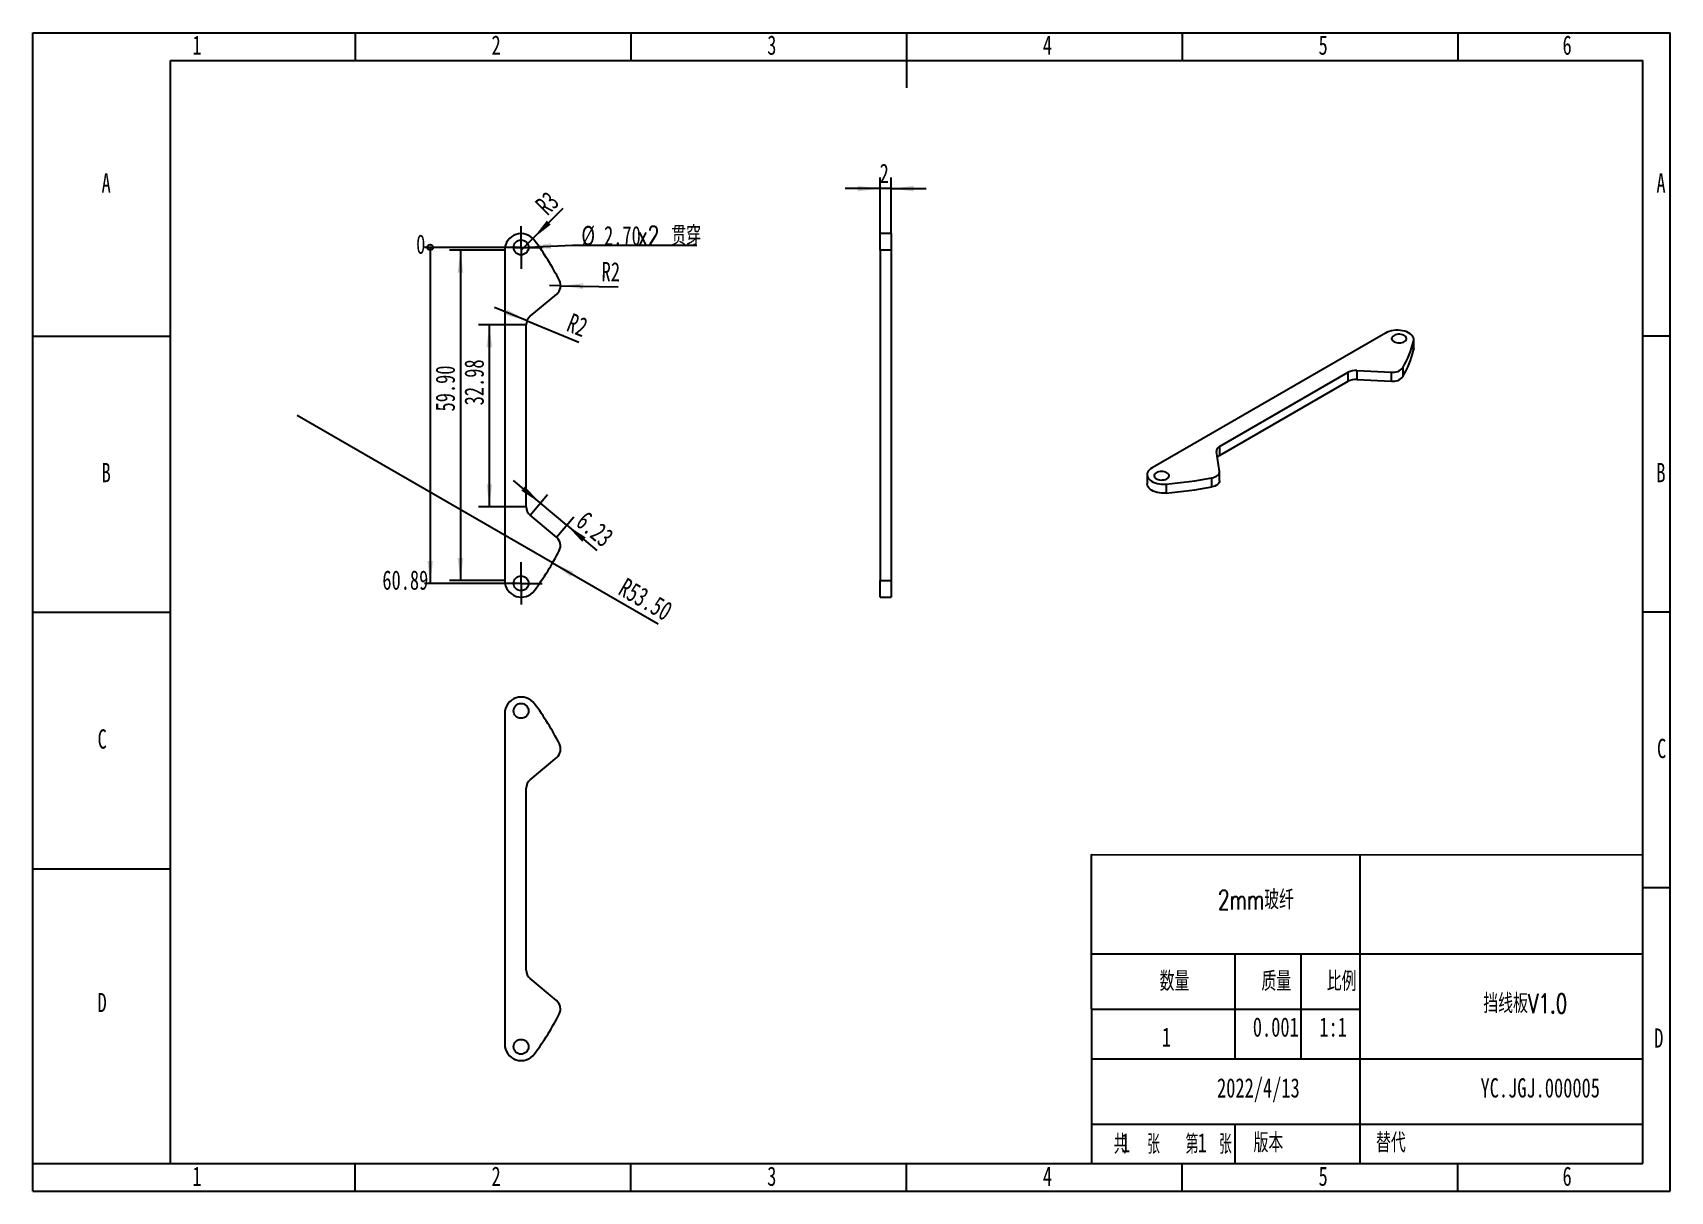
# Model space of a CAD drawing. Header units: millimetres. Extents: x 0 to 297, y 0 to 210.
import ezdxf

# ---------------------------------------------------------------- set-up
doc = ezdxf.new("R2010")
doc.units = ezdxf.units.MM
doc.layers.add('图框', color=7, linetype='Continuous')
doc.styles.add('SLDTEXTSTYLE0', font='TXT', dxfattribs={"width": 0.7, "bigfont": 'bigfont'})
doc.styles.add('SLDTEXTSTYLE1', font='TXT', dxfattribs={"width": 0.6, "bigfont": 'bigfont'})
doc.styles.add('SLDTEXTSTYLE2', font='TXT', dxfattribs={"width": 0.7})
doc.dimstyles.new('SLDDIMSTYLE0', dxfattribs={"dimtxt": 3.5, "dimasz": 0.338667, "dimexe": 0, "dimexo": 0.0625, "dimgap": 0.875, "dimtad": 0, "dimtih": 1, "dimtoh": 1, "dimdec": 0, "dimrnd": 1e-09, "dimdsep": 46, "dimtxsty": 'SLDTEXTSTYLE2', "dimblk1": 'ORIGIN', "dimblk2": 'ORIGIN', "dimsah": 1, "dimcen": 0.09, "dimadec": 0, "dimazin": 2, "dimtfac": 1, "dimtdec": 0, "dimtofl": 0, "dimtmove": 0, "dimatfit": 3, "dimldrblk": 'ORIGIN', "dimfxl": 0, "dimfrac": 2, "dimtolj": 1, "dimtzin": 12, "dimarcsym": 0})
doc.dimstyles.new('SLDDIMSTYLE1', dxfattribs={"dimtxt": 3.5, "dimasz": 4.08, "dimexe": 0, "dimexo": 0.0625, "dimgap": 0.875, "dimtad": 0, "dimtih": 1, "dimtoh": 1, "dimrnd": 1e-09, "dimzin": 12, "dimdsep": 46, "dimtxsty": 'SLDTEXTSTYLE2', "dimsah": 1, "dimcen": 0.09, "dimadec": 0, "dimazin": 3, "dimtfac": 1, "dimtofl": 0, "dimtmove": 0, "dimatfit": 3, "dimfxl": 0, "dimfrac": 2, "dimtolj": 1, "dimtzin": 12, "dimarcsym": 0})
doc.dimstyles.new('SLDDIMSTYLE2', dxfattribs={"dimtxt": 3.5, "dimasz": 4.08, "dimexe": 0, "dimexo": 0.0625, "dimgap": 0.875, "dimtad": 0, "dimtih": 1, "dimtoh": 1, "dimrnd": 1e-09, "dimzin": 4, "dimdsep": 46, "dimtxsty": 'SLDTEXTSTYLE2', "dimblk1": 'NONE', "dimsah": 1, "dimcen": 0, "dimadec": 0, "dimazin": 1, "dimtfac": 1, "dimtmove": 0, "dimatfit": 3, "dimldrblk": 'NONE', "dimfxl": 0, "dimfrac": 2, "dimtolj": 1, "dimtzin": 12, "dimarcsym": 0})
doc.dimstyles.new('SLDDIMSTYLE3', dxfattribs={"dimtxt": 3.5, "dimasz": 4.08, "dimexe": 0, "dimexo": 0.0625, "dimgap": 0.875, "dimtad": 2, "dimrnd": 1e-09, "dimzin": 12, "dimdsep": 46, "dimtxsty": 'SLDTEXTSTYLE2', "dimsah": 1, "dimcen": 0, "dimadec": 0, "dimazin": 3, "dimtfac": 1, "dimtofl": 0, "dimtmove": 0, "dimatfit": 3, "dimfxl": 0, "dimfrac": 2, "dimtolj": 1, "dimtzin": 12, "dimarcsym": 0})
doc.dimstyles.new('SLDDIMSTYLE4', dxfattribs={"dimtxt": 3.5, "dimasz": 4.08, "dimexe": 0, "dimexo": 0.0625, "dimgap": 0.875, "dimtad": 2, "dimrnd": 1e-09, "dimzin": 12, "dimdsep": 46, "dimtxsty": 'SLDTEXTSTYLE2', "dimsah": 1, "dimcen": 0, "dimadec": 0, "dimazin": 3, "dimtfac": 1, "dimtofl": 0, "dimtmove": 1, "dimatfit": 3, "dimfxl": 0, "dimfrac": 2, "dimtolj": 1, "dimtzin": 12, "dimarcsym": 0})
doc.dimstyles.new('SLDDIMSTYLE5', dxfattribs={"dimtxt": 3.5, "dimasz": 4.08, "dimexe": 0, "dimexo": 0.0625, "dimgap": 0.875, "dimtad": 2, "dimrnd": 1e-09, "dimzin": 4, "dimdsep": 46, "dimtxsty": 'SLDTEXTSTYLE2', "dimsah": 1, "dimcen": 0.09, "dimadec": 0, "dimazin": 1, "dimtfac": 1, "dimtofl": 0, "dimtmove": 0, "dimatfit": 3, "dimfxl": 0, "dimfrac": 2, "dimtolj": 1, "dimtzin": 12, "dimarcsym": 0})
doc.dimstyles.new('SLDDIMSTYLE6', dxfattribs={"dimtxt": 3.5, "dimasz": 4.08, "dimexe": 0, "dimexo": 0.0625, "dimgap": 0.875, "dimtad": 2, "dimrnd": 1e-09, "dimzin": 12, "dimdsep": 46, "dimtxsty": 'SLDTEXTSTYLE2', "dimsah": 1, "dimcen": 0.09, "dimadec": 0, "dimazin": 3, "dimtfac": 1, "dimtofl": 0, "dimtmove": 0, "dimatfit": 3, "dimfxl": 0, "dimfrac": 2, "dimtolj": 1, "dimtzin": 12, "dimarcsym": 0})
doc.dimstyles.new('SLDDIMSTYLE7', dxfattribs={"dimtxt": 3.5, "dimasz": 4.08, "dimexe": 0, "dimexo": 0.0625, "dimgap": 0.875, "dimtad": 2, "dimrnd": 1e-09, "dimzin": 12, "dimdsep": 46, "dimtxsty": 'SLDTEXTSTYLE2', "dimsah": 1, "dimcen": 0.09, "dimadec": 0, "dimazin": 3, "dimtfac": 1, "dimtmove": 0, "dimatfit": 0, "dimfxl": 0, "dimfrac": 2, "dimtolj": 1, "dimtzin": 12, "dimarcsym": 0})
doc.dimstyles.new('SLDDIMSTYLE8', dxfattribs={"dimtxt": 3.5, "dimasz": 4.08, "dimexe": 0, "dimexo": 0.0625, "dimgap": 0.875, "dimtad": 2, "dimrnd": 1e-09, "dimzin": 4, "dimdsep": 46, "dimtxsty": 'SLDTEXTSTYLE2', "dimsah": 1, "dimcen": 0, "dimadec": 0, "dimazin": 1, "dimtfac": 1, "dimtofl": 0, "dimtmove": 0, "dimatfit": 3, "dimfxl": 0, "dimfrac": 2, "dimtolj": 1, "dimtzin": 12, "dimarcsym": 0})

# ---------------------------------------------------------------- blocks, each defined once
blk = doc.blocks.new('_Origin')
at = {"color": 0, "linetype": 'ByBlock', "lineweight": -2}
blk.add_line((0, 0), (-1, 0), dxfattribs=at)
blk.add_circle((0, 0), 0.5, dxfattribs=at)
blk = doc.blocks.new('_D')
at = {"layer": '图框'}
blk.add_line((84.72, 171.09), (71.07, 171.09), dxfattribs=at)
at = {"layer": '图框', "xscale": 1.016, "yscale": 1.016}
blk.add_blockref('_Origin', (72.09, 171.09), dxfattribs=at)
at = {"layer": '图框', "insert": (69.54, 173.43), "char_height": 3.5, "attachment_point": 1, "style": 'SLDTEXTSTYLE2'}
blk.add_mtext('0', dxfattribs=at)
blk = doc.blocks.new('_D_1')
at = {"layer": '图框'}
for p, q in [((72.09, 171.09), (72.09, 110.19)), ((84.72, 110.19), (71.07, 110.19))]:
    blk.add_line(p, q, dxfattribs=at)
blk.add_solid([(72.09, 110.19), (72.6, 114.27), (71.58, 114.27)], dxfattribs=at)
at = {"layer": '图框', "insert": (63.41, 112.54), "char_height": 3.5, "attachment_point": 1, "style": 'SLDTEXTSTYLE2'}
blk.add_mtext('60.89', dxfattribs=at)
blk = doc.blocks.new('_D_2')
at = {"layer": '图框'}
for p, q in [((87.22, 171.03), (89.92, 171.15)), ((89.92, 171.15), (97.91, 171.5)), ((97.91, 171.5), (120.47, 171.5))]:
    blk.add_line(p, q, dxfattribs=at)
blk.add_solid([(89.92, 171.15), (94.02, 170.82), (93.98, 171.83)], dxfattribs=at)
at = {"layer": '图框', "char_height": 3.5, "attachment_point": 1}
for s, insert, style in [('x2 贯穿', (109.75, 174.97), 'SLDTEXTSTYLE0'), ('%%c', (99.5, 174.98), 'SLDTEXTSTYLE2'), ('2.70', (103.62, 174.97), 'SLDTEXTSTYLE2')]:
    blk.add_mtext(s, dxfattribs=dict(at, insert=insert, style=style))
blk = doc.blocks.new('_None')
blk = doc.blocks.new('_D_3')
at = {"layer": '图框'}
for q in [(96.19, 178.18), (88.6, 170.59)]:
    blk.add_line((90.72, 172.71), q, dxfattribs=at)
blk.add_solid([(90.72, 172.71), (93.97, 175.24), (93.25, 175.96)], dxfattribs=at)
at = {"layer": '图框', "insert": (90.87, 179.16), "char_height": 3.5, "attachment_point": 1, "rotation": 45, "style": 'SLDTEXTSTYLE2'}
blk.add_mtext('R3', dxfattribs=at)
blk = doc.blocks.new('_D_4')
at = {"layer": '图框'}
for q in [(93.75, 164.18), (106.19, 163.94)]:
    blk.add_line((95.75, 164.14), q, dxfattribs=at)
blk.add_solid([(95.75, 164.14), (99.82, 163.55), (99.84, 164.57)], dxfattribs=at)
at = {"layer": '图框', "insert": (103.21, 168.47), "char_height": 3.5, "attachment_point": 1, "rotation": 358.8917, "style": 'SLDTEXTSTYLE2'}
blk.add_mtext('R2', dxfattribs=at)
blk = doc.blocks.new('_D_5')
at = {"layer": '图框'}
for q in [(83.77, 160.22), (99.06, 153.94)]:
    blk.add_line((89.65, 157.81), q, dxfattribs=at)
blk.add_solid([(89.65, 157.81), (86.07, 159.83), (85.68, 158.89)], dxfattribs=at)
at = {"layer": '图框', "insert": (97.89, 159.27), "char_height": 3.5, "attachment_point": 1, "rotation": 338.2187, "style": 'SLDTEXTSTYLE2'}
blk.add_mtext('R2', dxfattribs=at)
blk = doc.blocks.new('_D_6')
at = {"layer": '图框'}
for p, q in [((85.6, 170.59), (75.57, 170.59)), ((77.57, 170.59), (77.57, 110.69)), ((85.6, 110.69), (75.57, 110.69))]:
    blk.add_line(p, q, dxfattribs=at)
for points in [[(77.57, 170.59), (77.06, 166.51), (78.08, 166.51)], [(77.57, 110.69), (78.08, 114.77), (77.06, 114.77)]]:
    blk.add_solid(points, dxfattribs=at)
at = {"layer": '图框', "insert": (73.06, 141.35), "char_height": 3.5, "attachment_point": 1, "rotation": 90, "style": 'SLDTEXTSTYLE2'}
blk.add_mtext('59.90', dxfattribs=at)
blk = doc.blocks.new('_D_7')
at = {"layer": '图框'}
for p, q in [((89.51, 157.07), (80.82, 157.07)), ((82.82, 124.09), (82.82, 157.07)), ((89.51, 124.09), (80.82, 124.09))]:
    blk.add_line(p, q, dxfattribs=at)
for points in [[(82.82, 157.07), (82.31, 152.99), (83.32, 152.99)], [(82.82, 124.09), (83.32, 128.17), (82.31, 128.17)]]:
    blk.add_solid(points, dxfattribs=at)
at = {"layer": '图框', "insert": (78.3, 142.46), "char_height": 3.5, "attachment_point": 1, "rotation": 90, "style": 'SLDTEXTSTYLE2'}
blk.add_mtext('32.98', dxfattribs=at)
blk = doc.blocks.new('_D_8')
at = {"layer": '图框'}
for p, q in [((92.06, 124.76), (87.2, 128.84)), ((90.22, 122.56), (93.35, 126.29)), ((96.84, 120.75), (92.06, 124.76)), ((94.99, 118.55), (98.12, 122.28)), ((96.84, 120.75), (102.34, 116.13))]:
    blk.add_line(p, q, dxfattribs=at)
for points in [[(92.06, 124.76), (89.26, 127.77), (88.61, 126.99)], [(96.84, 120.75), (99.64, 117.74), (100.29, 118.52)]]:
    blk.add_solid(points, dxfattribs=at)
at = {"layer": '图框', "insert": (100.55, 123.53), "char_height": 3.5, "attachment_point": 1, "rotation": 320, "style": 'SLDTEXTSTYLE2'}
blk.add_mtext('6.23', dxfattribs=at)
blk = doc.blocks.new('_D_9')
at = {"layer": '图框'}
for q in [(47.95, 140.64), (113.43, 102.83)]:
    blk.add_line((94.28, 113.89), q, dxfattribs=at)
blk.add_solid([(94.28, 113.89), (97.56, 111.41), (98.06, 112.29)], dxfattribs=at)
at = {"layer": '图框', "insert": (107.71, 111.34), "char_height": 3.5, "attachment_point": 1, "rotation": 330, "style": 'SLDTEXTSTYLE2'}
blk.add_mtext('R53.50', dxfattribs=at)
blk = doc.blocks.new('SW_CENTERMARKSYMBOL_0')
at = {"layer": '图框', "color": 0}
for p, q in [((0, 2.5), (0, 3.85)), ((-2.5, 0), (-3.85, 0)), ((0, 0), (-2.5, 0)), ((0, 0), (0, 2.5)), ((0, 0), (0, -2.5)), ((0, 0), (2.5, 0)), ((2.5, 0), (3.85, 0)), ((0, -2.5), (0, -3.85))]:
    blk.add_line(p, q, dxfattribs=at)
blk = doc.blocks.new('SW_CENTERMARKSYMBOL_1')
at = {"layer": '图框', "color": 0}
for p, q in [((0, 2.5), (0, 3.85)), ((-2.5, 0), (-3.85, 0)), ((0, 0), (-2.5, 0)), ((0, 0), (0, 2.5)), ((0, 0), (0, -2.5)), ((0, 0), (2.5, 0)), ((2.5, 0), (3.85, 0)), ((0, -2.5), (0, -3.85))]:
    blk.add_line(p, q, dxfattribs=at)
blk = doc.blocks.new('_D_10')
at = {"layer": '图框'}
for p, q in [((153.68, 181.75), (147.33, 181.75)), ((153.68, 173.59), (153.68, 183.75)), ((155.68, 181.75), (153.68, 181.75)), ((155.68, 173.59), (155.68, 183.75)), ((155.68, 181.75), (162.03, 181.75))]:
    blk.add_line(p, q, dxfattribs=at)
for points in [[(153.68, 181.75), (149.6, 182.26), (149.6, 181.24)], [(155.68, 181.75), (159.76, 181.24), (159.76, 182.26)]]:
    blk.add_solid(points, dxfattribs=at)
at = {"layer": '图框', "insert": (153.6, 186.26), "char_height": 3.5, "attachment_point": 1, "style": 'SLDTEXTSTYLE2'}
blk.add_mtext('2', dxfattribs=at)

msp = doc.modelspace()

# ---------------------------------------------------------------- linework, layer by layer
at = {"color": 7, "linetype": 'Continuous', "lineweight": 25}
for p, q in [((155.682, 173.591), (153.682, 173.591)), ((153.682, 170.591), (153.682, 173.591)), ((155.682, 173.591), (155.682, 170.591)), ((85.603, 170.591), (85.603, 110.688)), ((155.682, 170.591), (153.682, 170.591)), ((153.682, 170.591), (153.682, 110.688)), ((155.682, 170.591), (155.682, 110.688)), ((90.22, 158.602), (95.037, 162.644)), ((89.505, 124.092), (89.505, 157.07)), ((245.37, 155.572), (203.012, 131.119)), ((250.458, 152.455), (250.458, 154.088)), ((250.492, 152.714), (250.492, 154.347)), ((240.157, 148.793), (246.422, 148.477)), ((240.157, 148.793), (240.157, 147.16)), ((248.5, 149.274), (248.5, 147.641)), ((215.25, 134.998), (238.569, 148.459)), ((215.25, 133.365), (238.569, 146.826)), ((238.569, 146.826), (238.569, 148.459)), ((240.157, 147.16), (246.422, 146.844)), ((246.422, 146.844), (246.422, 148.477)), ((215.216, 130.496), (214.672, 134.081)), ((215.25, 134.998), (215.25, 133.365)), ((202.134, 129.894), (202.134, 128.261)), ((205.583, 128.182), (205.583, 126.549)), ((213.831, 127.662), (213.831, 129.295)), ((215.223, 128.762), (215.223, 130.395)), ((94.995, 118.554), (90.22, 122.56)), ((153.682, 107.688), (153.682, 110.688)), ((153.682, 110.688), (155.682, 110.688)), ((155.682, 110.688), (155.682, 107.688)), ((153.682, 107.688), (155.682, 107.688)), ((85.603, 86.584), (85.603, 26.681)), ((90.22, 74.595), (95.037, 78.637)), ((89.505, 40.085), (89.505, 73.063)), ((94.995, 34.546), (90.22, 38.553))]:
    msp.add_line(p, q, dxfattribs=at)
at = {"color": 7, "linetype": 'Continuous', "lineweight": 25, "flags": 128}
for points in [[(250.458, 154.088), (250.491, 154.328), (250.467, 154.568), (250.385, 154.805), (250.247, 155.032), (250.056, 155.246), (249.815, 155.443), (249.529, 155.619), (249.203, 155.769), (248.845, 155.893), (248.46, 155.986), (248.056, 156.048), (247.642, 156.077), (247.225, 156.072), (246.812, 156.034), (246.413, 155.963), (246.035, 155.861), (245.685, 155.73), (245.37, 155.572)], [(246.867, 154.01), (247.078, 153.91), (247.321, 153.837), (247.583, 153.794), (247.856, 153.782), (248.127, 153.802), (248.385, 153.853), (248.62, 153.933), (248.823, 154.039), (248.985, 154.166), (249.099, 154.309), (249.161, 154.463), (249.167, 154.62), (249.119, 154.776), (249.018, 154.922), (248.868, 155.054), (248.674, 155.165), (248.446, 155.252), (248.193, 155.31), (247.924, 155.338), (247.651, 155.334), (247.385, 155.299), (247.137, 155.233), (246.916, 155.139), (246.733, 155.022), (246.595, 154.887), (246.506, 154.737), (246.472, 154.581), (246.493, 154.424), (246.568, 154.272), (246.694, 154.132), (246.867, 154.01)], [(250.492, 152.714), (250.491, 152.695), (250.458, 152.455)], [(203.012, 131.119), (202.739, 130.937), (202.511, 130.735), (202.334, 130.517), (202.212, 130.287), (202.146, 130.049), (202.138, 129.808), (202.187, 129.568), (202.294, 129.335), (202.456, 129.113), (202.67, 128.906), (202.931, 128.719), (203.236, 128.553), (203.576, 128.414), (203.947, 128.304), (204.341, 128.224), (204.751, 128.177), (205.167, 128.163), (205.583, 128.182)], [(205.583, 126.549), (205.167, 126.53), (204.751, 126.544), (204.341, 126.591), (203.947, 126.671), (203.576, 126.781), (203.236, 126.92), (202.931, 127.085), (202.67, 127.273), (202.456, 127.48), (202.294, 127.702), (202.187, 127.935), (202.138, 128.175), (202.134, 128.261)], [(205.718, 130.255), (205.506, 130.355), (205.264, 130.428), (205.001, 130.471), (204.729, 130.483), (204.458, 130.463), (204.199, 130.412), (203.964, 130.332), (203.761, 130.227), (203.6, 130.1), (203.486, 129.956), (203.424, 129.803), (203.417, 129.645), (203.465, 129.49), (203.567, 129.343), (203.717, 129.212), (203.91, 129.1), (204.138, 129.013), (204.392, 128.955), (204.661, 128.927), (204.934, 128.931), (205.2, 128.967), (205.448, 129.033), (205.668, 129.126), (205.851, 129.243), (205.99, 129.379), (206.078, 129.528), (206.113, 129.684), (206.092, 129.842), (206.017, 129.993), (205.89, 130.133), (205.718, 130.255)], [(213.831, 129.295), (214.142, 129.37), (214.428, 129.474), (214.678, 129.603), (214.888, 129.756), (215.05, 129.926), (215.161, 130.11), (215.217, 130.302), (215.216, 130.496)], [(215.223, 128.762), (215.217, 128.668), (215.161, 128.477), (215.05, 128.293), (214.888, 128.123), (214.678, 127.97), (214.428, 127.84), (214.142, 127.737), (213.831, 127.662)]]:
    msp.add_lwpolyline(points, dxfattribs=at)
at = {"color": 7, "linetype": 'Continuous', "lineweight": 25}
for centre in [(88.574, 171.086), (88.574, 110.193), (88.574, 87.079), (88.574, 26.185)]:
    msp.add_circle(centre, 1.35, dxfattribs=at)
for centre, radius, start, end in [((88.603, 170.591), 3, 36.38084, 180), ((47.949, 140.639), 53.496, 27.19737, 36.38084), ((93.751, 164.176), 2, 310, 27.19737), ((91.505, 157.07), 2, 130, 180), ((230.412, 159.434), 20.746, 330.67673, 345.06599), ((230.412, 157.801), 20.746, 330.67673, 345.06599), ((239.948, 145.841), 2.959, 85.9492, 117.78304), ((246.747, 150.738), 2.284, 261.8191, 320.14753), ((239.948, 144.208), 2.959, 85.9492, 117.78304), ((246.747, 149.104), 2.284, 261.8191, 320.14753), ((215.624, 134.121), 0.953, 113.10663, 182.43189), ((215.909, 132.163), 1.371, 118.69554, 141.62585), ((197.976, 215.651), 87.799, 274.97046, 280.40368), ((197.976, 214.018), 87.799, 274.97046, 280.40368), ((91.505, 124.092), 2, 180, 230), ((47.949, 140.639), 53.496, 323.61916, 332.70067), ((93.709, 117.021), 2, 332.70067, 50), ((88.603, 110.688), 3, 180, 323.61916), ((88.603, 86.584), 3, 36.38084, 180), ((47.949, 56.632), 53.496, 27.19737, 36.38084), ((93.751, 80.169), 2, 310, 27.19737), ((91.505, 73.063), 2, 130, 180), ((91.505, 40.085), 2, 180, 230), ((93.709, 33.014), 2, 332.70067, 50), ((47.949, 56.632), 53.496, 323.61916, 332.70067), ((88.603, 26.681), 3, 180, 323.61916)]:
    msp.add_arc(centre, radius, start, end, dxfattribs=at)
at = {"layer": '图框'}
for p, q in [((0, 0), (0, 210)), ((0, 210), (297, 210)), ((58.5, 210), (58.5, 205)), ((108.5, 210), (108.5, 205)), ((208.5, 210), (208.5, 205)), ((258.5, 210), (258.5, 205)), ((297, 0), (297, 210)), ((0, 155), (25, 155)), ((297, 155), (292, 155)), ((0, 58.43), (25, 58.43)), ((297, 55), (292, 55)), ((0, 5), (25, 5)), ((58.5, 0), (58.5, 5)), ((108.5, 0), (108.5, 5)), ((208.5, 0), (208.5, 5)), ((258.5, 0), (258.5, 5)), ((0, 0), (297, 0))]:
    msp.add_line(p, q, dxfattribs=at)
at = {"layer": '图框', "lineweight": 25}
for p, q in [((158.5, 210), (158.5, 200)), ((0, 105), (25, 105)), ((297, 105), (292, 105)), ((191.968, 61.052), (192.005, 5)), ((191.968, 61.052), (292, 61)), ((240.692, 61), (240.692, 5)), ((191.98, 43.052), (291.98, 43.052)), ((218, 43.069), (218, 24.069)), ((230, 43), (230, 24)), ((192.015, 33), (192, 33)), ((192.015, 33), (240.692, 33)), ((192, 24), (292, 24)), ((192, 12.166), (292, 12.166)), ((218, 12.166), (218, 5)), ((25, 5), (292, 5)), ((158.5, 0), (158.5, 5))]:
    msp.add_line(p, q, dxfattribs=at)
at = {"layer": '图框', "linetype": 'Continuous', "lineweight": 25}
for p, q in [((25, 5), (25, 205)), ((25, 205), (292, 205)), ((292, 5), (292, 205))]:
    msp.add_line(p, q, dxfattribs=at)

# ---------------------------------------------------------------- block references
at = {"layer": '图框'}
for name, p in [('SW_CENTERMARKSYMBOL_1', (88.574, 171.086)), ('SW_CENTERMARKSYMBOL_0', (88.574, 110.193))]:
    msp.add_blockref(name, p, dxfattribs=at)

# ---------------------------------------------------------------- texts
at = {"layer": '图框', "char_height": 3.5}
for s, insert, attachment_point, style in [('1', (29.794, 209.516), 2, 'SLDTEXTSTYLE2'), ('2', (84.044, 209.516), 2, 'SLDTEXTSTYLE2'), ('3', (134.044, 209.516), 2, 'SLDTEXTSTYLE2'), ('4', (184.044, 209.516), 2, 'SLDTEXTSTYLE2'), ('5', (234.044, 209.516), 2, 'SLDTEXTSTYLE2'), ('6', (278.297, 209.516), 2, 'SLDTEXTSTYLE2'), ('A', (13.32, 184.516), 2, 'SLDTEXTSTYLE2'), ('A', (295.32, 184.516), 2, 'SLDTEXTSTYLE2'), ('B', (13.32, 132.016), 2, 'SLDTEXTSTYLE2'), ('B', (295.32, 132.016), 2, 'SLDTEXTSTYLE2'), ('C', (12.591, 83.735), 2, 'SLDTEXTSTYLE2'), ('C', (295.427, 82.016), 2, 'SLDTEXTSTYLE2'), ('2mm玻纤', (221.857, 54.577), 2, 'SLDTEXTSTYLE0'), ('数量', (207.085, 39.805), 2, 'SLDTEXTSTYLE0'), ('质量', (225.553, 39.805), 2, 'SLDTEXTSTYLE0'), ('比例', (237.401, 39.805), 2, 'SLDTEXTSTYLE0'), ('D', (12.591, 35.96), 2, 'SLDTEXTSTYLE2'), ('挡线板V1.0', (270.711, 35.791), 2, 'SLDTEXTSTYLE0'), ('0.001', (225.455, 31.521), 2, 'SLDTEXTSTYLE2'), ('1:1', (235.858, 31.521), 2, 'SLDTEXTSTYLE2'), ('1', (204.781, 29.677), 1, 'SLDTEXTSTYLE2'), ('D', (294.93, 29.516), 2, 'SLDTEXTSTYLE2'), ('2022/4/13', (222.299, 20.49), 2, 'SLDTEXTSTYLE2'), ('YC.JGJ.000005', (273.418, 20.49), 2, 'SLDTEXTSTYLE2'), ('共  张', (200.263, 10.262), 2, 'SLDTEXTSTYLE1'), ('1', (197.393, 10.531), 1, 'SLDTEXTSTYLE2'), ('第  张', (213.29, 10.262), 2, 'SLDTEXTSTYLE1'), ('1', (211.295, 10.531), 1, 'SLDTEXTSTYLE2'), ('版本', (224.12, 10.531), 2, 'SLDTEXTSTYLE0'), ('替代', (243.641, 10.531), 1, 'SLDTEXTSTYLE0'), ('1', (29.794, 4.474), 2, 'SLDTEXTSTYLE2'), ('2', (84.044, 4.474), 2, 'SLDTEXTSTYLE2'), ('3', (134.044, 4.474), 2, 'SLDTEXTSTYLE2'), ('4', (184.044, 4.474), 2, 'SLDTEXTSTYLE2'), ('5', (234.044, 4.474), 2, 'SLDTEXTSTYLE2'), ('6', (278.297, 4.474), 2, 'SLDTEXTSTYLE2')]:
    msp.add_mtext(s, dxfattribs=dict(at, insert=insert, attachment_point=attachment_point, style=style))

# ---------------------------------------------------------------- dimensions: what is measured, and where the dimension line sits
at = {"layer": '图框'}
dim = msp.add_linear_dim(base=(153.682, 181.749), p1=(155.682, 173.591), p2=(153.682, 173.591), dimstyle='SLDDIMSTYLE7', dxfattribs=at)
dim.commit()
dim.dimension.update_dxf_attribs({"geometry": '_D_10', "text_midpoint": (154.364, 181.749), "dimtype": 160})
for center, mpoint, dimstyle, picture, middle in [((88.603, 170.591), (90.724, 172.712), 'SLDDIMSTYLE3', '_D_3', (95.275, 177.263)), ((93.751, 164.176), (95.751, 164.137), 'SLDDIMSTYLE3', '_D_4', (104.864, 163.961)), ((91.505, 157.07), (89.648, 157.812), 'SLDDIMSTYLE4', '_D_5', (97.967, 154.488)), ((47.949, 140.639), (94.278, 113.892), 'SLDDIMSTYLE8', '_D_9', (109.471, 105.12))]:
    dim = msp.add_radius_dim(center=center, mpoint=mpoint, dimstyle=dimstyle, dxfattribs=at)
    dim.commit()
    dim.dimension.update_dxf_attribs({"geometry": picture, "text_midpoint": middle, "dimtype": 164})
dim = msp.add_diameter_dim_2p(p1=(87.225, 171.027), p2=(89.922, 171.146), text='<>x2 贯穿', dimstyle='SLDDIMSTYLE2', dxfattribs=at)
dim.commit()
dim.dimension.update_dxf_attribs({"geometry": '_D_2', "text_midpoint": (109.986, 173.143), "dimtype": 163})
for feature_location, offset, origin, dimstyle, picture, middle in [((84.723659507, 171.086165389), (-13.651440261, 0), (84.723659507, 171.086165389), 'SLDDIMSTYLE0', '_D', (70.304163689, 171.086165389)), ((84.724, 110.193), (-13.651, 0), (84.724, 171.086), 'SLDDIMSTYLE1', '_D_1', (67.242, 110.193))]:
    dim = msp.add_ordinate_dim(feature_location=feature_location, offset=offset, dtype=0, origin=origin, dimstyle=dimstyle, dxfattribs=at)
    dim.commit()
    dim.dimension.update_dxf_attribs({"geometry": picture, "text_midpoint": middle})
for base, p1, p2, angle, dimstyle, picture, middle in [((77.572, 110.688), (85.603, 170.591), (85.603, 110.688), 90, 'SLDDIMSTYLE5', '_D_6', (77.572, 145.181)), ((82.816, 157.07), (89.505, 124.092), (89.505, 157.07), 90, 'SLDDIMSTYLE6', '_D_7', (82.816, 146.288)), ((92.063, 124.757), (94.995, 118.554), (90.22, 122.56), 320, 'SLDDIMSTYLE7', '_D_8', (99.995, 118.101))]:
    dim = msp.add_linear_dim(base=base, p1=p1, p2=p2, angle=angle, dimstyle=dimstyle, dxfattribs=at)
    dim.commit()
    dim.dimension.update_dxf_attribs({"geometry": picture, "text_midpoint": middle, "dimtype": 160})

doc.saveas('drawing.dxf')
